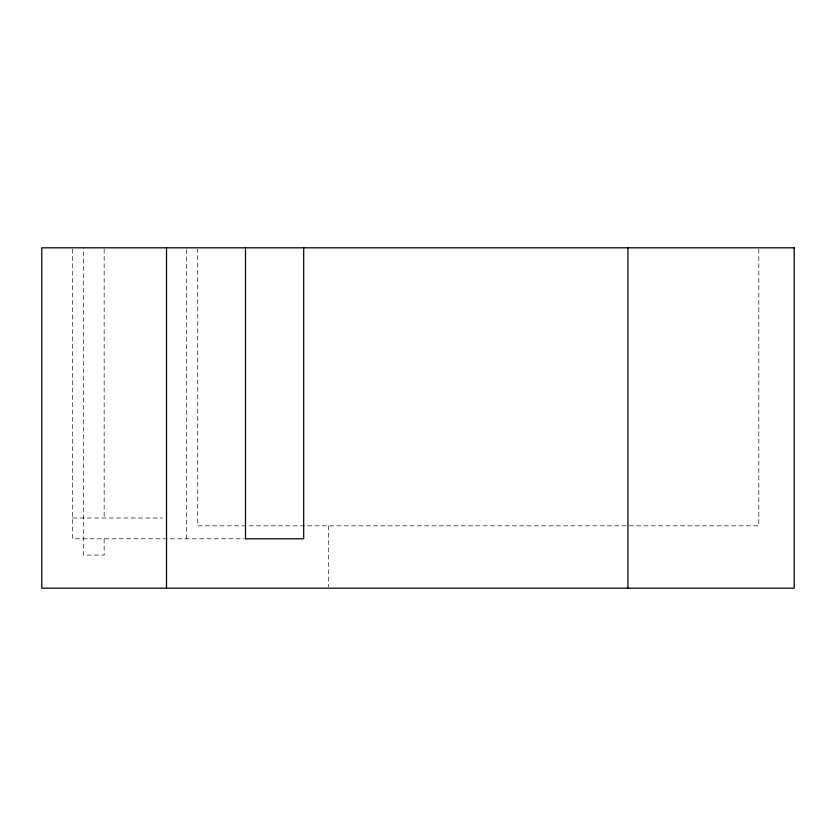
<?xml version="1.0" encoding="UTF-8"?>
<svg xmlns="http://www.w3.org/2000/svg" width="836" height="836" viewBox="0 0 836 836"><rect width="100%" height="100%" fill="white"/><g stroke="black" fill="none" stroke-linecap="round" stroke-linejoin="round"><path stroke-width="0.63" stroke-dasharray="4.18 3.13" d="M72.627 249.118L72.627 538.792L243.83 538.792M186.574 538.792L186.574 249.118M72.627 518.006L162.351 518.006M758.816 249.118L758.816 525.834L197.735 525.834L197.735 249.118M328.632 525.834L328.632 586.893M104.155 249.118L104.155 518.006M104.155 538.792L104.155 555.083L83.37 555.083L83.37 247.811"/><path stroke-width="1.25" d="M245.491 538.792L245.491 247.811M303.687 247.811L303.687 538.792L245.126 538.792M627.92 247.811L627.92 588.189M166.51 247.811L166.51 588.189M794.2 247.811L41.8 247.811L41.8 588.189L794.2 588.189L794.2 247.811"/></g></svg>
